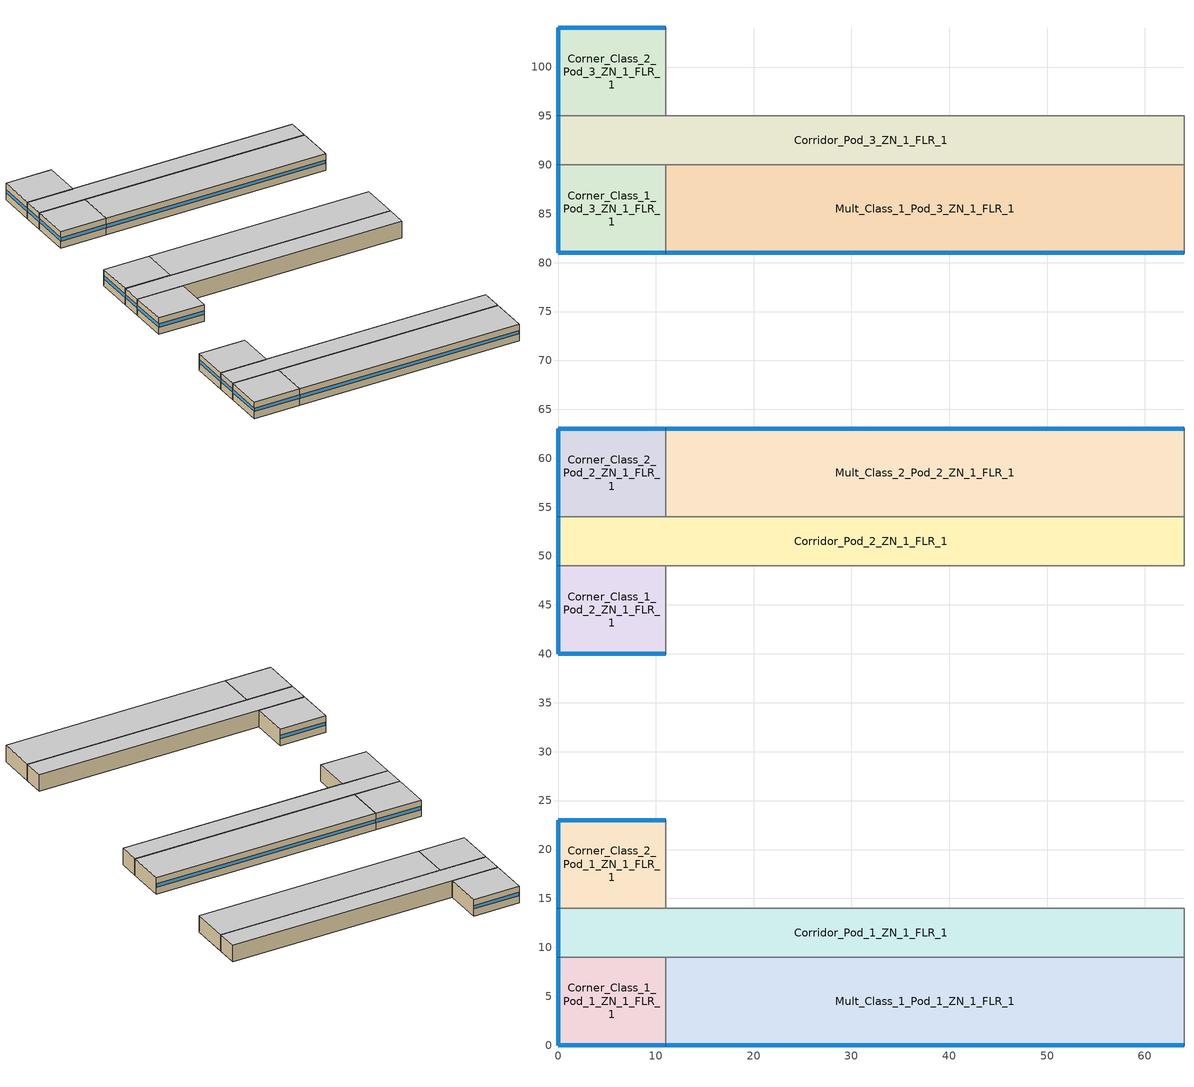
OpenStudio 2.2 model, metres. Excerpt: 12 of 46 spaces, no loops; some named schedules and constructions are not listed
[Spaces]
Mult_Class_2_Pod_2_ZN_1_FLR_1
 floor ground: 64,63 64,54 11,54 11,63 z0
 wall outside: 64,63 11,63 z0:4
 wall to Corner_Class_2_Pod_2_ZN_1_FLR_1: 11,63 11,54 z0:4
 wall to Corridor_Pod_2_ZN_1_FLR_1: 11,54 64,54 z0:4
 wall to Main_Corridor_ZN_1_FLR_1: 64,54 64,63 z0:4
 window: 63.95,63 11.05,63 z1.7:2.5
 ceiling to Mult_Class_2_Pod_2_ZN_1_FLR_2: 64,54 64,63 11,63 11,54 z4
Corner_Class_2_Pod_3_ZN_1_FLR_1
 floor ground: 11,104 11,95 0,95 0,104 z0
 wall outside: 11,104 0,104 0,95 z0:4
 wall to Corridor_Pod_3_ZN_1_FLR_1: 0,95 11,95 z0:4
 wall to Mult_Class_2_Pod_3_ZN_1_FLR_1: 11,95 11,104 z0:4
 window: 0,103.95 0,95.05 z1.71:2.52; 10.95,104 0.05,104 z1.71:2.51
 ceiling to Corner_Class_2_Pod_3_ZN_1_FLR_2: 11,95 11,104 0,104 0,95 z4
Mult_Class_1_Pod_1_ZN_1_FLR_1
 floor ground: 64,9 64,0 11,0 11,9 z0
 wall outside: 11,0 64,0 z0:4
 wall to Lobby_ZN_1_FLR_1: 64,0 64,9 z0:4
 wall to Corner_Class_1_Pod_1_ZN_1_FLR_1: 11,9 11,0 z0:4
 wall to Corridor_Pod_1_ZN_1_FLR_1: 64,9 11,9 z0:4
 window: 11.05,0 63.95,0 z1.7:2.5
 ceiling to Mult_Class_1_Pod_1_ZN_1_FLR_2: 64,0 64,9 11,9 11,0 z4
Corner_Class_1_Pod_1_ZN_1_FLR_1
 floor ground: 11,9 11,0 0,0 0,9 z0
 wall outside: 0,9 0,0 11,0 z0:4
 wall to Corridor_Pod_1_ZN_1_FLR_1: 11,9 0,9 z0:4
 window: 0.05,0 10.95,0 z1.71:2.51; 0,8.95 0,0.05 z1.71:2.52
 ceiling to Corner_Class_1_Pod_1_ZN_1_FLR_2: 11,0 11,9 0,9 0,0 z4
Corner_Class_1_Pod_2_ZN_1_FLR_1
 floor ground: 11,49 11,40 0,40 0,49 z0
 wall outside: 0,49 0,40 11,40 z0:4
 wall to Mult_Class_1_Pod_2_ZN_1_FLR_1: 11,40 11,49 z0:4
 wall to Corridor_Pod_2_ZN_1_FLR_1: 11,49 0,49 z0:4
 window: 0.05,40 10.95,40 z1.71:2.51; 0,48.95 0,40.05 z1.71:2.52
 ceiling to Corner_Class_1_Pod_2_ZN_1_FLR_2: 11,40 11,49 0,49 0,40 z4
Corridor_Pod_2_ZN_1_FLR_1
 floor ground: 64,54 64,49 0,49 0,54 z0
 wall outside: 0,54 0,49 z0:4
 wall to Corner_Class_2_Pod_2_ZN_1_FLR_1: 11,54 0,54 z0:4
 wall to Main_Corridor_ZN_1_FLR_1: 64,49 64,54 z0:4
 wall to Mult_Class_1_Pod_2_ZN_1_FLR_1: 11,49 64,49 z0:4
 window: 0,53.95 0,49.05 z1.71:2.53
 ceiling to Corridor_Pod_2_ZN_1_FLR_2: 64,49 64,54 0,54 0,49 z4
Corridor_Pod_1_ZN_1_FLR_1
 floor ground: 64,14 64,9 0,9 0,14 z0
 wall outside: 0,14 0,9 z0:4
 wall to Mult_Class_2_Pod_1_ZN_1_FLR_1: 64,14 11,14 z0:4
 wall to Corner_Class_2_Pod_1_ZN_1_FLR_1: 11,14 0,14 z0:4
 wall to Lobby_ZN_1_FLR_1: 64,9 64,14 z0:4
 window: 0,13.95 0,9.05 z1.71:2.53
 ceiling to Corridor_Pod_1_ZN_1_FLR_2: 64,9 64,14 0,14 0,9 z4
Corridor_Pod_3_ZN_1_FLR_1
 floor ground: 64,95 64,90 0,90 0,95 z0
 wall outside: 0,95 0,90 z0:4
 wall to Mult_Class_1_Pod_3_ZN_1_FLR_1: 11,90 64,90 z0:4
 wall to Bathrooms_ZN_1_FLR_1: 64,90 64,95 z0:4
 wall to Corner_Class_1_Pod_3_ZN_1_FLR_1: 0,90 11,90 z0:4
 wall to Mult_Class_2_Pod_3_ZN_1_FLR_1: 64,95 11,95 z0:4
 window: 0,94.95 0,90.05 z1.71:2.53
 ceiling to Corridor_Pod_3_ZN_1_FLR_2: 64,90 64,95 0,95 0,90 z4
Mult_Class_1_Pod_3_ZN_1_FLR_1
 floor ground: 64,90 64,81 11,81 11,90 z0
 wall outside: 11,81 64,81 z0:4
 wall to Corner_Class_1_Pod_3_ZN_1_FLR_1: 11,90 11,81 z0:4
 wall to Main_Corridor_ZN_1_FLR_1: 64,81 64,90 z0:4
 window: 11.05,81 63.95,81 z1.7:2.5
 ceiling to Mult_Class_1_Pod_3_ZN_1_FLR_2: 64,81 64,90 11,90 11,81 z4
Corner_Class_2_Pod_2_ZN_1_FLR_1
 floor ground: 11,63 11,54 0,54 0,63 z0
 wall outside: 11,63 0,63 0,54 z0:4
 window: 10.95,63 0.05,63 z1.71:2.51; 0,62.95 0,54.05 z1.71:2.52
 ceiling to Corner_Class_2_Pod_2_ZN_1_FLR_2: 11,54 11,63 0,63 0,54 z4
Corner_Class_2_Pod_1_ZN_1_FLR_1
 floor ground: 11,23 11,14 0,14 0,23 z0
 wall outside: 11,23 0,23 0,14 z0:4
 wall to Mult_Class_2_Pod_1_ZN_1_FLR_1: 11,14 11,23 z0:4
 window: 0,22.95 0,14.05 z1.71:2.52; 10.95,23 0.05,23 z1.71:2.51
 ceiling to Corner_Class_2_Pod_1_ZN_1_FLR_2: 11,14 11,23 0,23 0,14 z4
Corner_Class_1_Pod_3_ZN_1_FLR_1
 floor ground: 11,90 11,81 0,81 0,90 z0
 wall outside: 0,90 0,81 11,81 z0:4
 window: 0.05,81 10.95,81 z1.71:2.51; 0,89.95 0,81.05 z1.71:2.52
 ceiling to Corner_Class_1_Pod_3_ZN_1_FLR_2: 11,81 11,90 0,90 0,81 z4
[Site]
Lake Eon_PQ_CAN: Latitude {deg}=51.87; Longitude {deg}=-63.28; Time Zone {hr}=-5; Elevation {m}=561; Terrain=City
[Building]
NECB 2011-SecondarySchool-NECB HDD Method-CAN_PQ_Lake.Eon.714210_CWEC.epw created: 2017-07-10 18:28:41 +0000: North Axis {deg}=0; Default Construction Set=NECB 2011 - SecSchl - NECB HDD Method at climate 8; Standards Number of Stories=2; Standards Number of Above Ground Stories=2; Standards Building Type=SecondarySchool
[ClimateZones]
Climate Zone Institution Name 1=ASHRAE; Climate Zone Document Name 1=ANSI/ASHRAE Standard 169; Climate Zone Document Year 1=2006; Climate Zone Institution Name 2=CEC; Climate Zone Document Name 2=California Climate Zone Descriptions; Climate Zone Document Year 2=1995
[Site:GroundTemperature:BuildingSurface]
19.527, 19.502, 19.536, 19.598, 20.002, 21.64, 22.225, 22.375, 21.449, 20.121, 19.802, 19.633
[Site:WaterMainsTemperature]
Calculation Method=Correlation; Annual Average Outdoor Air Temperature {C}=-2.26667; Maximum Difference In Monthly Average Outdoor Air Temperatures {deltaC}=33.9
[SizingPeriod:DesignDay] Barometric Pressure {Pa}=94765; Sky Clearness=0; Rain Indicator=0; Snow Indicator=0; Day of Month=21; Daylight Saving Time Indicator=0; Humidity Indicating Type=Wetbulb; Dry-Bulb Temperature Range Modifier Type=DefaultMultipliers
Name | Maximum Dry-Bulb Temperature {C} | Daily Dry-Bulb Temperature Range {deltaC} | Humidity Indicating Conditions at Maximum Dry-Bulb | Wind Speed {m/s} | Wind Direction {deg} | Month | Day Type | Solar Model Indicator | ASHRAE Taub | ASHRAE Taud
Lake Eon Ann Htg 99.6% Condns DB | -33.2 | 0 | -33.2 | 2.3 | 320 | 1 | WinterDesignDay | ASHRAEClearSky
Lake Eon Ann Clg .4% Condns DB=>MWB | 26.7 | 10.1 | 18.7 | 3.7 | 230 | 7 | SummerDesignDay | ASHRAETau | 0.424 | 2.044
Lake Eon Ann Clg .4% Condns WB=>MDB | 24.5 | 10.1 | 20.9 | 3.7 | 230 | 7 | SummerDesignDay | ASHRAETau | 0.424 | 2.044
[Material:NoMass]
CP02 CARPET PAD: Roughness=VeryRough; Thermal Resistance {m2-K/W}=0.21648; Thermal Absorptance=0.9; Solar Absorptance=0.7; Visible Absorptance=0.8
[Material]
Name | Roughness | Thickness {m} | Conductivity {W/m-K} | Density {kg/m3} | Specific Heat {J/kg-K} | Thermal Absorptance | Solar Absorptance | Visible Absorptance
100mm Normalweight concrete floor | MediumSmooth | 0.1016 | 2.31 | 2322 | 832
G01 13mm gypsum board | Smooth | 0.0127 | 0.16 | 800 | 1090 | 0.9 | 0.7 | 0.5
G05 25mm wood | MediumSmooth | 0.0254 | 0.15 | 608 | 1630 | 0.9 | 0.5 | 0.5
[Construction]
Typical Interior Floor: 100mm Normalweight concrete floor, CP02 CARPET PAD
Typical Interior Wall: G01 13mm gypsum board, G01 13mm gypsum board
Typical Interior Ceiling: CP02 CARPET PAD, 100mm Normalweight concrete floor
Typical Interior Window: Clear 3mm
Typical Interior Door; Typical Interior Partition: G05 25mm wood
Customized Fenestration: cond=0.160 tvis=0.220 tsol=0.232: Customized Fenestration:: cond=0.160 tvis=0.220 tsol=0.232
Customized Fenestration: cond=0.160 tvis=0.441 tsol=0.279: Customized Fenestration:: cond=0.160 tvis=0.441 tsol=0.279
Customized Fenestration: cond=0.160 tvis=0.294 tsol=0.332: Customized Fenestration:: cond=0.160 tvis=0.294 tsol=0.332
Customized Fenestration: cond=0.160 tvis=0.898 tsol=0.837: Customized Fenestration:: cond=0.160 tvis=0.898 tsol=0.837
[DefaultConstructionSet]
NECB 2011 - SecSchl - NECB HDD Method at climate 8: Default Exterior Surface Constructions=NECB 2011 - SecSchl - NECB HDD Method at climate 8; Default Interior Surface Constructions=Default Surface Constructions 2; Default Ground Contact Surface Constructions=NECB 2011 - SecSchl - NECB HDD Method at climate 9; Default Exterior SubSurface Constructions=NECB 2011 - SecSchl - NECB HDD Method at climate 8; Default Interior SubSurface Constructions=Default Sub Surface Constructions 2; Interior Partition Construction=Typical Interior Partition
[DefaultSurfaceConstructions]
Name | Floor Construction | Wall Construction | Roof Ceiling Construction
Default Surface Constructions 2 | Typical Interior Floor | Typical Interior Wall | Typical Interior Ceiling
NECB 2011 - SecSchl - NECB HDD Method at climate 8 | Customized opaque construction {de3d3f77-7197-46aa-818a-f41abcfb022b} to conductance of 0.142 | Customized opaque construction {51e30fec-e455-4fab-bd5c-08bc9c8b16a0} to conductance of 0.183 | Customized opaque construction {3f7c6976-dffe-4b25-8f77-21ab59fb9db3} to conductance of 0.142
NECB 2011 - SecSchl - NECB HDD Method at climate 9 | Customized opaque construction {cef182af-62ae-4af5-a843-ee2343ab78a2} to conductance of 0.379 | Customized opaque construction {cef182af-62ae-4af5-a843-ee2343ab78a2} to conductance of 0.21 | Customized opaque construction {cef182af-62ae-4af5-a843-ee2343ab78a2} to conductance of 0.21
[DefaultSubSurfaceConstructions]
Name | Fixed Window Construction | Operable Window Construction | Door Construction | Glass Door Construction | Overhead Door Construction | Skylight Construction | Tubular Daylight Dome Construction | Tubular Daylight Diffuser Construction
Default Sub Surface Constructions 2 | Typical Interior Window | Typical Interior Window | Typical Interior Door
NECB 2011 - SecSchl - NECB HDD Method at climate 8 | Customized Fenestration: cond=0.160 tvis=0.220 tsol=0.232 | Customized Fenestration: cond=0.160 tvis=0.220 tsol=0.232 | Customized opaque construction {82953719-8a5b-46e6-ba8f-916da8add06f} to conductance of 1.6 | Customized Fenestration: cond=0.160 tvis=0.441 tsol=0.279 | Customized opaque construction {03c3c5db-59d7-44c2-82f8-e1bb2e858c07} to conductance of 1.6 | Customized Fenestration: cond=0.160 tvis=0.294 tsol=0.332 | Customized Fenestration: cond=0.160 tvis=0.898 tsol=0.837 | Customized Fenestration: cond=0.160 tvis=0.898 tsol=0.837
[WindowMaterial:Glazing]
Clear 3mm: Optical Data Type=SpectralAverage; Thickness {m}=0.003; Solar Transmittance at Normal Incidence=0.837; Front Side Solar Reflectance at Normal Incidence=0.075; Back Side Solar Reflectance at Normal Incidence=0.075; Visible Transmittance at Normal Incidence=0.898; Front Side Visible Reflectance at Normal Incidence=0.081; Back Side Visible Reflectance at Normal Incidence=0.081; Infrared Transmittance at Normal Incidence=0; Front Side Infrared Hemispherical Emissivity=0.84; Back Side Infrared Hemispherical Emissivity=0.84; Conductivity {W/m-K}=0.9; Dirt Correction Factor for Solar and Visible Transmittance=1; Solar Diffusing=No
[WindowMaterial:SimpleGlazingSystem] U-Factor {W/m2-K}=1.6; Solar Heat Gain Coefficient=0.6; Visible Transmittance=0.21
Customized Fenestration:: cond=0.160 tvis=0.220 tsol=0.232; Customized Fenestration:: cond=0.160 tvis=0.441 tsol=0.279; Customized Fenestration:: cond=0.160 tvis=0.294 tsol=0.332; Customized Fenestration:: cond=0.160 tvis=0.898 tsol=0.837
[Space] Building Story=Building Story 1; Part of Total Floor Area=Yes
Name | Space Type | Thermal Zone
Corner_Class_1_Pod_2_ZN_1_FLR_1 | Space Function Classroom/lecture/training | Sp-Corner_Class_1_Pod_2_ZN_1_FLR_1 Sys-3 Flr-2 Sch-D HPlcmt-south ZN
Mult_Class_2_Pod_2_ZN_1_FLR_1 | Space Function Classroom/lecture/training | Sp-Mult_Class_2_Pod_2_ZN_1_FLR_1 Sys-3 Flr-2 Sch-D HPlcmt-north ZN
Mult_Class_1_Pod_3_ZN_1_FLR_1 | Space Function Classroom/lecture/training | Sp-Mult_Class_1_Pod_3_ZN_1_FLR_1 Sys-3 Flr-2 Sch-D HPlcmt-south ZN
Mult_Class_1_Pod_1_ZN_1_FLR_1 | Space Function Classroom/lecture/training | Sp-Mult_Class_1_Pod_1_ZN_1_FLR_1 Sys-3 Flr-2 Sch-D HPlcmt-south ZN
Corridor_Pod_1_ZN_1_FLR_1 | Space Function Corr. >= 2.4m wide-sch-D | Sp-Corridor_Pod_1_ZN_1_FLR_1 Sys-3 Flr-2 Sch-D HPlcmt-west ZN
Corner_Class_2_Pod_3_ZN_1_FLR_1 | Space Function Classroom/lecture/training | Sp-Corner_Class_2_Pod_3_ZN_1_FLR_1 Sys-3 Flr-2 Sch-D HPlcmt-north ZN
Corner_Class_1_Pod_1_ZN_1_FLR_1 | Space Function Classroom/lecture/training | Sp-Corner_Class_1_Pod_1_ZN_1_FLR_1 Sys-3 Flr-2 Sch-D HPlcmt-south ZN
Corridor_Pod_3_ZN_1_FLR_1 | Space Function Corr. >= 2.4m wide-sch-D | Sp-Corridor_Pod_3_ZN_1_FLR_1 Sys-3 Flr-2 Sch-D HPlcmt-west ZN
Corridor_Pod_2_ZN_1_FLR_1 | Space Function Corr. >= 2.4m wide-sch-D | Sp-Corridor_Pod_2_ZN_1_FLR_1 Sys-3 Flr-2 Sch-D HPlcmt-west ZN
Corner_Class_2_Pod_1_ZN_1_FLR_1 | Space Function Classroom/lecture/training | Sp-Corner_Class_2_Pod_1_ZN_1_FLR_1 Sys-3 Flr-2 Sch-D HPlcmt-north ZN
Corner_Class_1_Pod_3_ZN_1_FLR_1 | Space Function Classroom/lecture/training | Sp-Corner_Class_1_Pod_3_ZN_1_FLR_1 Sys-3 Flr-2 Sch-D HPlcmt-south ZN
Corner_Class_2_Pod_2_ZN_1_FLR_1 | Space Function Classroom/lecture/training | Sp-Corner_Class_2_Pod_2_ZN_1_FLR_1 Sys-3 Flr-2 Sch-D HPlcmt-north ZN
[BuildingStory]
Building Story 1: Nominal Z Coordinate {m}=0
[SpaceType] Standards Building Type=Space Function
Name | Default Schedule Set | Design Specification Outdoor Air Object | Standards Space Type
Space Function Classroom/lecture/training | Space Function Classroom/lecture/training Schedule Set | Space Function Classroom/lecture/training Ventilation | Classroom/lecture/training
Space Function Corr. >= 2.4m wide-sch-D | Space Function Corr. >= 2.4m wide-sch-D Schedule Set | Space Function Corr. >= 2.4m wide-sch-D Ventilation | Corr. >= 2.4m wide-sch-D
[People:Definition] Number of People Calculation Method=People/Area; Fraction Radiant=0.3
Name | People per Space Floor Area {person/m2}
Space Function Classroom/lecture/training People Definition | 0.133365
Space Function Corr. >= 2.4m wide-sch-D People Definition | 0.0100104
[People] Work Efficiency Schedule=Work Efficiency Schedule; Clothing Insulation Schedule=Clothing Schedule; Air Velocity Schedule=Air Velocity Schedule
Name | People Definition | Space or SpaceType
Space Function Classroom/lecture/training People | Space Function Classroom/lecture/training People Definition | Space Function Classroom/lecture/training
Space Function Corr. >= 2.4m wide-sch-D People | Space Function Corr. >= 2.4m wide-sch-D People Definition | Space Function Corr. >= 2.4m wide-sch-D
[Lights:Definition] Design Level Calculation Method=Watts/Area; Fraction Radiant=0.5; Fraction Visible=0.2
Name | Watts per Space Floor Area {W/m2}
Space Function Classroom/lecture/training Lights Definition | 11.9699
Space Function Corr. >= 2.4m wide-sch-D Lights Definition | 7.09994
[Lights]
Name | Lights Definition | Space or SpaceType
Space Function Classroom/lecture/training Lights | Space Function Classroom/lecture/training Lights Definition | Space Function Classroom/lecture/training
Space Function Corr. >= 2.4m wide-sch-D Lights | Space Function Corr. >= 2.4m wide-sch-D Lights Definition | Space Function Corr. >= 2.4m wide-sch-D
[ElectricEquipment:Definition]
Space Function Classroom/lecture/training Elec Equip Definition: Design Level Calculation Method=Watts/Area; Watts per Space Floor Area {W/m2}=4.99996; Fraction Radiant=0.5
[ElectricEquipment]
Space Function Classroom/lecture/training Elec Equip: Electric Equipment Definition=Space Function Classroom/lecture/training Elec Equip Definition; Space or SpaceType=Space Function Classroom/lecture/training
[DesignSpecification:OutdoorAir] Outdoor Air Method=Sum
Name | Outdoor Air Flow per Floor Area {m3/s-m2}
Space Function Classroom/lecture/training Ventilation | 0.00278384
Space Function Corr. >= 2.4m wide-sch-D Ventilation | 0.0003048
[DefaultScheduleSet] Number of People Schedule=NECB-D-Occupancy; People Activity Level Schedule=NECB-Activity; Lighting Schedule=NECB-D-Lighting; Electric Equipment Schedule=NECB-D-Electric-Equipment; Infiltration Schedule=Always On
Space Function Classroom/lecture/training Schedule Set; Space Function Corr. >= 2.4m wide-sch-D Schedule Set
[ThermostatSetpoint:DualSetpoint] Heating Setpoint Temperature Schedule=NECB-D-Thermostat Setpoint-Heating; Cooling Setpoint Temperature Schedule=NECB-D-Thermostat Setpoint-Cooling
Space Function Classroom/lecture/training Thermostat 38; Space Function Classroom/lecture/training Thermostat 39; Space Function Classroom/lecture/training Thermostat 41; Space Function Classroom/lecture/training Thermostat 42; Space Function Corr. >= 2.4m wide-sch-D Thermostat 13; Space Function Corr. >= 2.4m wide-sch-D Thermostat 15; Space Function Corr. >= 2.4m wide-sch-D Thermostat 16; Space Function Classroom/lecture/training Thermostat 43; Space Function Classroom/lecture/training Thermostat 44; Space Function Classroom/lecture/training Thermostat 45; Space Function Classroom/lecture/training Thermostat 47; Space Function Classroom/lecture/training Thermostat 48
[SpaceInfiltration:DesignFlowRate] Schedule=Always On Discrete; Design Flow Rate Calculation Method=Flow/ExteriorArea; Flow per Exterior Surface Area {m3/s-m2}=0.00025; Constant Term Coefficient=0; Temperature Term Coefficient=0; Velocity Term Coefficient=0.224; Velocity Squared Term Coefficient=0
Name | Space or SpaceType
Corner_Class_1_Pod_1_ZN_1_FLR_1 Infiltration | Corner_Class_1_Pod_1_ZN_1_FLR_1
Corner_Class_1_Pod_2_ZN_1_FLR_1 Infiltration | Corner_Class_1_Pod_2_ZN_1_FLR_1
Corner_Class_1_Pod_3_ZN_1_FLR_1 Infiltration | Corner_Class_1_Pod_3_ZN_1_FLR_1
Corner_Class_2_Pod_1_ZN_1_FLR_1 Infiltration | Corner_Class_2_Pod_1_ZN_1_FLR_1
Corner_Class_2_Pod_2_ZN_1_FLR_1 Infiltration | Corner_Class_2_Pod_2_ZN_1_FLR_1
Corner_Class_2_Pod_3_ZN_1_FLR_1 Infiltration | Corner_Class_2_Pod_3_ZN_1_FLR_1
Corridor_Pod_1_ZN_1_FLR_1 Infiltration | Corridor_Pod_1_ZN_1_FLR_1
Corridor_Pod_2_ZN_1_FLR_1 Infiltration | Corridor_Pod_2_ZN_1_FLR_1
Corridor_Pod_3_ZN_1_FLR_1 Infiltration | Corridor_Pod_3_ZN_1_FLR_1
Mult_Class_1_Pod_1_ZN_1_FLR_1 Infiltration | Mult_Class_1_Pod_1_ZN_1_FLR_1
Mult_Class_1_Pod_3_ZN_1_FLR_1 Infiltration | Mult_Class_1_Pod_3_ZN_1_FLR_1
Mult_Class_2_Pod_2_ZN_1_FLR_1 Infiltration | Mult_Class_2_Pod_2_ZN_1_FLR_1
[ThermalZone] Use Ideal Air Loads=No
Name | Thermostat
Sp-Corner_Class_2_Pod_1_ZN_1_FLR_1 Sys-3 Flr-2 Sch-D HPlcmt-north ZN | Space Function Classroom/lecture/training Thermostat 38
Sp-Mult_Class_2_Pod_2_ZN_1_FLR_1 Sys-3 Flr-2 Sch-D HPlcmt-north ZN | Space Function Classroom/lecture/training Thermostat 39
Sp-Corner_Class_2_Pod_2_ZN_1_FLR_1 Sys-3 Flr-2 Sch-D HPlcmt-north ZN | Space Function Classroom/lecture/training Thermostat 41
Sp-Corner_Class_2_Pod_3_ZN_1_FLR_1 Sys-3 Flr-2 Sch-D HPlcmt-north ZN | Space Function Classroom/lecture/training Thermostat 42
Sp-Corridor_Pod_1_ZN_1_FLR_1 Sys-3 Flr-2 Sch-D HPlcmt-west ZN | Space Function Corr. >= 2.4m wide-sch-D Thermostat 13
Sp-Corridor_Pod_3_ZN_1_FLR_1 Sys-3 Flr-2 Sch-D HPlcmt-west ZN | Space Function Corr. >= 2.4m wide-sch-D Thermostat 15
Sp-Corridor_Pod_2_ZN_1_FLR_1 Sys-3 Flr-2 Sch-D HPlcmt-west ZN | Space Function Corr. >= 2.4m wide-sch-D Thermostat 16
Sp-Corner_Class_1_Pod_1_ZN_1_FLR_1 Sys-3 Flr-2 Sch-D HPlcmt-south ZN | Space Function Classroom/lecture/training Thermostat 43
Sp-Corner_Class_1_Pod_3_ZN_1_FLR_1 Sys-3 Flr-2 Sch-D HPlcmt-south ZN | Space Function Classroom/lecture/training Thermostat 44
Sp-Mult_Class_1_Pod_1_ZN_1_FLR_1 Sys-3 Flr-2 Sch-D HPlcmt-south ZN | Space Function Classroom/lecture/training Thermostat 45
Sp-Mult_Class_1_Pod_3_ZN_1_FLR_1 Sys-3 Flr-2 Sch-D HPlcmt-south ZN | Space Function Classroom/lecture/training Thermostat 47
Sp-Corner_Class_1_Pod_2_ZN_1_FLR_1 Sys-3 Flr-2 Sch-D HPlcmt-south ZN | Space Function Classroom/lecture/training Thermostat 48
[HeatExchanger:AirToAir:SensibleAndLatent] Availability Schedule=Always On Discrete; Nominal Supply Air Flow Rate {m3/s}=autosize; Sensible Effectiveness at 100% Heating Air Flow=0.5; Latent Effectiveness at 100% Heating Air Flow=0.5; Sensible Effectiveness at 75% Heating Air Flow=0.5; Latent Effectiveness at 75% Heating Air Flow=0.5; Sensible Effectiveness at 100% Cooling Air Flow=0.5; Latent Effectiveness at 100% Cooling Air Flow=0.5; Sensible Effectiveness at 75% Cooling Air Flow=0.5; Latent Effectiveness at 75% Cooling Air Flow=0.5; Nominal Electric Power {W}=50; Supply Air Outlet Temperature Control=Yes; Heat Exchanger Type=Rotary; Frost Control Type=ExhaustOnly; Threshold Temperature {C}=-23.3; Initial Defrost Time Fraction=0.167; Rate of Defrost Time Fraction Increase {1/K}=1.44; Economizer Lockout=Yes
Sp-Auditorium_ZN_1_FLR_1 Sys-3 Flr-2 Sch-C HPlcmt-north ZN NECB System 3 PSZ ERV; Sp-Gym_ZN_1_FLR_1 Sys-3 Flr-2 Sch-B HPlcmt-core ZN NECB System 3 PSZ ERV
[SetpointManager:OutdoorAirPretreat] Minimum Setpoint Temperature {C}=-99; Maximum Setpoint Temperature {C}=99; Minimum Setpoint Humidity Ratio {kgWater/kgDryAir}=1e-05; Maximum Setpoint Humidity Ratio {kgWater/kgDryAir}=1
Setpoint Manager Outdoor Air Pretreat 1; Setpoint Manager Outdoor Air Pretreat 2
[Schedule:Ruleset]
NECB-Activity: Default Day Schedule=NECB-Activity Default; Summer Design Day Schedule=NECB-Activity Summer Design Day; Winter Design Day Schedule=NECB-Activity Winter Design Day
NECB-D-Occupancy: Default Day Schedule=NECB-D-Occupancy Default
NECB-D-Lighting: Default Day Schedule=NECB-D-Lighting Default
NECB-D-Electric-Equipment: Default Day Schedule=NECB-D-Electric-Equipment Default
NECB-D-Thermostat Setpoint-Heating: Default Day Schedule=NECB-D-Thermostat Setpoint-Heating Default
NECB-D-Thermostat Setpoint-Cooling: Default Day Schedule=NECB-D-Thermostat Setpoint-Cooling Default
[Schedule:Constant]
Always On Discrete: Value=1
